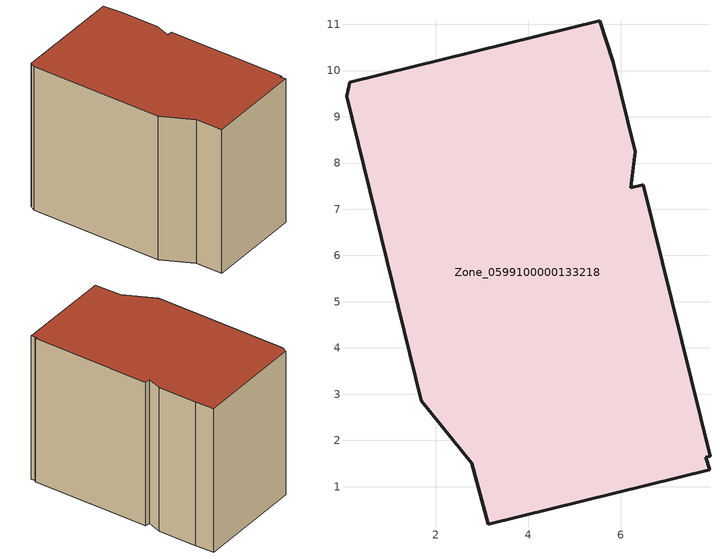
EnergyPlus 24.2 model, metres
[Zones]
Zone_0599100000133218
 floor ground (C_G): 2.77,1.51 1.68,2.85 0.07,9.45 0.13,9.75 5.54,11.08 5.84,10.18 6.31,8.24 6.22,7.46 6.49,7.53 7.93,1.65 7.84,1.63 7.92,1.36 3.13,0.19 z0
 wall outside (C_F): 5.84,10.18 5.54,11.08 0.13,9.75 0.07,9.45 1.68,2.85 2.77,1.51 3.13,0.19 7.92,1.36 7.84,1.63 7.93,1.65 6.49,7.53 6.22,7.46 6.31,8.24 5.84,10.18 z0:7.75
 roof outside (C_R): 6.31,8.24 5.84,10.18 5.54,11.08 0.13,9.75 0.07,9.45 1.68,2.85 2.77,1.51 3.13,0.19 7.92,1.36 7.84,1.63 7.93,1.65 6.49,7.53 6.22,7.46 z7.75
[BUILDING]
Pand.0599100000133218: North Axis=0; Terrain=City; Loads Convergence Tolerance Value=0.04; Temperature Convergence Tolerance Value=0.4; Solar Distribution=FullExterior; Maximum Number of Warmup Days=25; Minimum Number of Warmup Days=1
[Site:Location]
Rotterdam.The.Hague.AP_ZH_NLD Design_Conditions: Latitude=51.96; Longitude=4.45; Time Zone=1; Elevation=-4.5
[SITE:GROUNDTEMPERATURE:BUILDINGSURFACE]
18, 18, 18, 18, 18, 18, 18, 18, 18, 18, 18, 18
[MATERIAL] Thermal Absorptance=0.9; Solar Absorptance=0.7; Visible Absorptance=0.7
Name | Roughness | Thickness | Conductivity | Density | Specific Heat
G.TC.1946 | MediumSmooth | 0.15 | 1 | 540 | 1210
F.TC.1946 | Rough | 0.3 | 0.857143 | 1920 | 840
R.TC.1946 | MediumRough | 0.2 | 0.909091 | 1500 | 1000
[CONSTRUCTION]
C_G: G.TC.1946
C_F: F.TC.1946
C_R: R.TC.1946
[ZONE]
Zone_0599100000133218: Type=1; Multiplier=1; Ceiling Height=Autocalculate; Volume=Autocalculate; Floor Area=autocalculate; Part of Total Floor Area=Yes
[ZONEINFILTRATION:DESIGNFLOWRATE]
Infil_Zone_0599100000133218: Zone or ZoneList or Space or SpaceList=Zone_0599100000133218; Schedule=AlwaysOn; Design Flow Rate Calculation Method=Flow/Area; Flow Rate per Floor Area=0.003; Constant Term Coefficient=1; Temperature Term Coefficient=0; Velocity Term Coefficient=0; Velocity Squared Term Coefficient=0
[HVACTEMPLATE:ZONE:IDEALLOADSAIRSYSTEM]
Zone_0599100000133218: Maximum Heating Supply Air Temperature=50; Minimum Cooling Supply Air Temperature=13; Maximum Heating Supply Air Humidity Ratio=0.0156; Minimum Cooling Supply Air Humidity Ratio=0.0077; Heating Limit=NoLimit; Cooling Limit=NoLimit; Dehumidification Control Type=ConstantSensibleHeatRatio; Cooling Sensible Heat Ratio=0.7; Dehumidification Setpoint=60; Humidification Control Type=None; Humidification Setpoint=30; Outdoor Air Method=None; Outdoor Air Flow Rate per Person=0.00944; Outdoor Air Flow Rate per Zone Floor Area=0; Outdoor Air Flow Rate per Zone=0; Demand Controlled Ventilation Type=None; Outdoor Air Economizer Type=NoEconomizer; Heat Recovery Type=None; Sensible Heat Recovery Effectiveness=0.7; Latent Heat Recovery Effectiveness=0.65
[ZONECONTROL:THERMOSTAT]
ThermostatControl_Zone_0599100000133218: Zone or ZoneList=Zone_0599100000133218; Control Type Schedule=DualSetpointControlType; Control 1=Thermostat_Zone_0599100000133218; Temperature Difference Between Cutout And Setpoint=0
[THERMOSTATSETPOINT:DUALSETPOINT]
Thermostat_Zone_0599100000133218: Heating Setpoint Temperature Schedule=HeatingSetpoint_Zone_0599100000133218; Cooling Setpoint Temperature Schedule=CoolingSetpoint_Zone_0599100000133218
[SCHEDULE:COMPACT]
HeatingSetpoint_Zone_0599100000133218: Through: 12/31, For: AllDays, Until: 24:00, 21
CoolingSetpoint_Zone_0599100000133218: Through: 12/31, For: AllDays, Until: 24:00, 24
DualSetpointControlType: Through: 12/31, For: AllDays, Until: 24:00, 4
AlwaysOn: Through: 12/31, For: AllDays, Until: 24:00, 1
